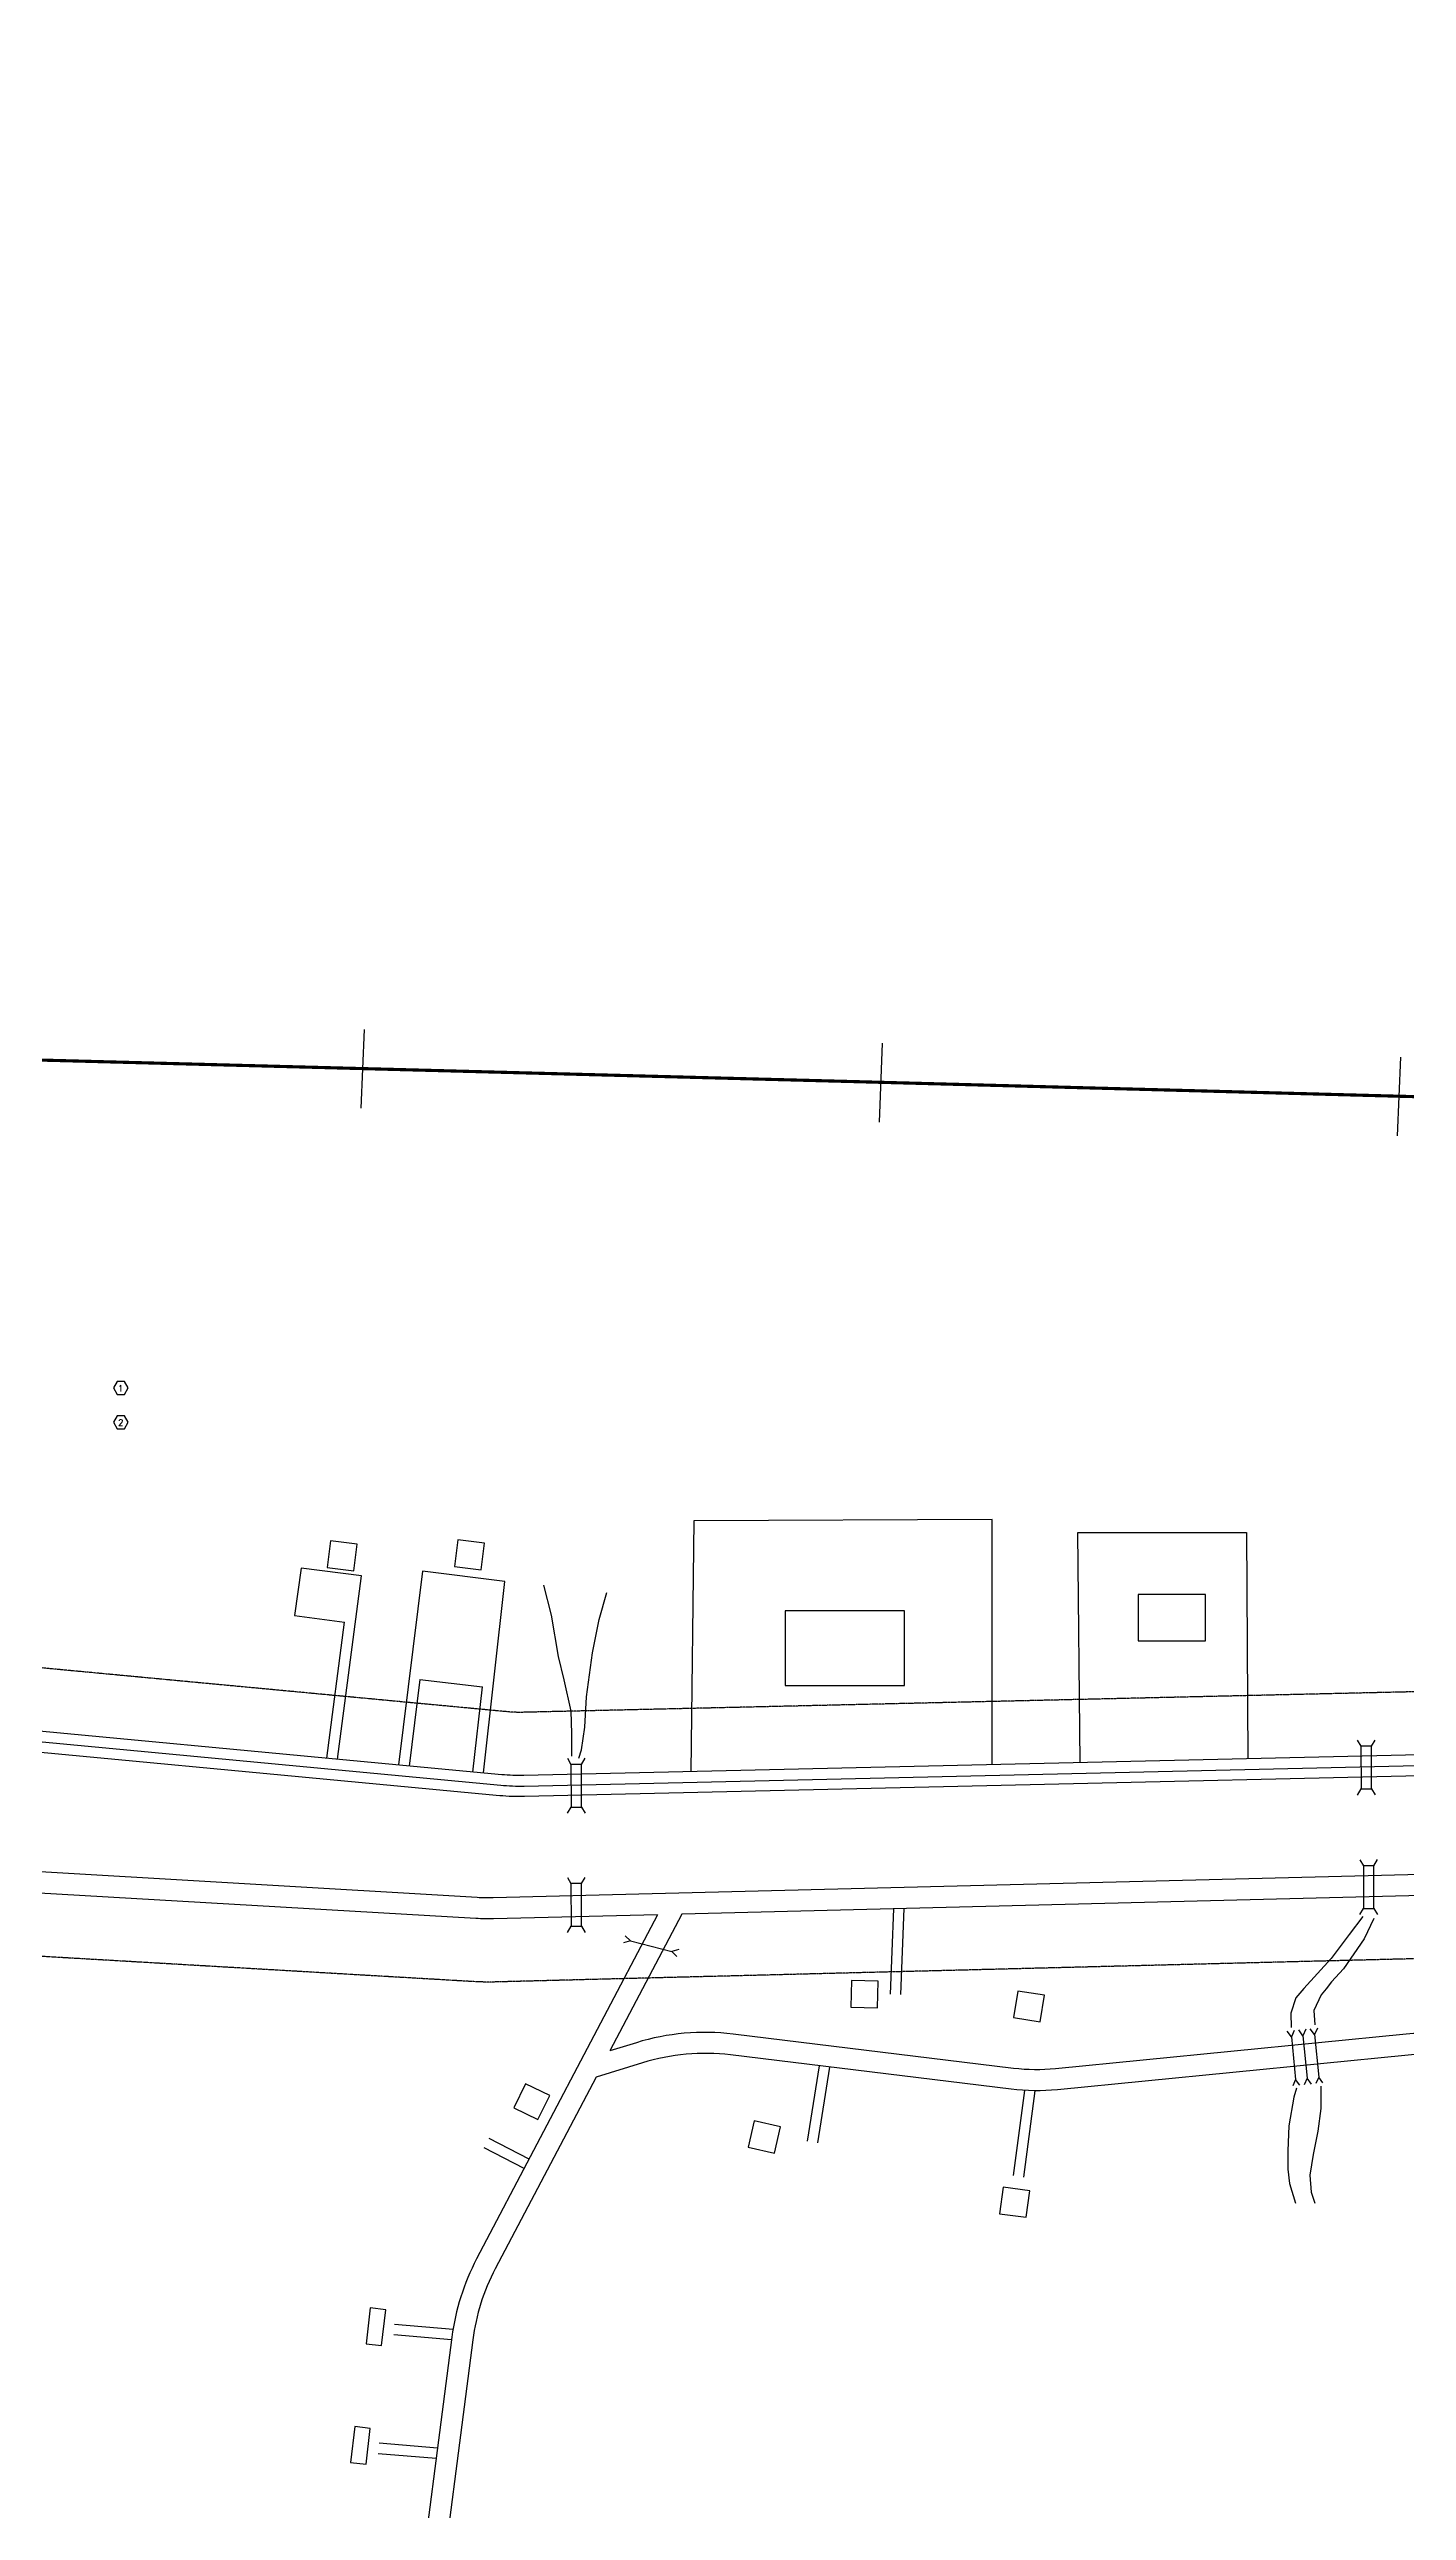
# Model space of a CAD drawing. Header units: inches. Extents: x 2666812 to 2767151, y 580083 to 705712.
# Drawn here: x 2699871 to 2701160, y 620232 to 622571 of the extents above; entities that cross this region are included whole.
import ezdxf
from ezdxf.enums import TextEntityAlignment as Align

# ---------------------------------------------------------------- set-up
doc = ezdxf.new("R2010")
doc.units = ezdxf.units.IN
doc.header["$MEASUREMENT"] = 0
doc.linetypes.add('PHANTOM', pattern=[2.5, 1.25, -0.25, 0.25, -0.25, 0.25, -0.25])
for name, color, linetype in [('BND-MCD', 42, 'Continuous'), ('PLD-LANDBASE', 252, 'Continuous'), ('PLD-PAR', 1, 'Continuous')]:
    doc.layers.add(name, color=color, linetype=linetype)
doc.styles.add('SIMPLEX', font='simplex.shx', dxfattribs={"height": 6})

# ---------------------------------------------------------------- blocks, each defined once
blk = doc.blocks.new('TIC')
blk.add_line((0, -0.5), (0, 0.5))
blk = doc.blocks.new('CULVERT')
for p, q in [((-52.3, 6.8), (-40.5, 0)), ((-40.5, 0), (-52.3, -6.8)), ((-40.5, 0), (40.5, 0)), ((52.3, 6.8), (40.5, 0)), ((40.5, 0), (52.3, -6.8))]:
    blk.add_line(p, q)
blk = doc.blocks.new('DWELLING2')
blk.add_lwpolyline([(28.3, -25.5), (28.3, 25.5), (-22.7, 25.5), (-22.7, -25.5)], close=True)
blk = doc.blocks.new('HOUSETRL')
blk.add_lwpolyline([(-34.3, -14.8), (34.3, -14.8), (34.3, 14.8), (-34.3, 14.8)], close=True)
blk = doc.blocks.new('PLD-MarkDwell')
blk.add_lwpolyline([(-3.5, 6.4), (-7, 0.3), (-3.5, -5.8), (3.5, -5.8), (7, 0.3), (3.5, 6.4)], close=True)
at = {"style": 'SIMPLEX'}
blk.add_attdef('LABEL', text='', height=6, dxfattribs=at).set_placement((0, 0), align=Align.MIDDLE)

msp = doc.modelspace()

# ---------------------------------------------------------------- linework, layer by layer
at = {"layer": 'BND-MCD'}
for points in [[(2706503.4, 622973.9), (2705036, 622617.6, 0.159728), (2704924.8, 622548.7), (2704888.3, 622505.4), (2704914.2, 622060, -0.010508), (2704914.5, 622052), (2704921.5, 621615.8, -0.012051), (2704921.4, 621606.7), (2704903.1, 621035.8), (2703667, 621003.6), (2703666, 621545.8), (2703279.4, 621521.5), (2702954.9, 621528.1), (2702539.6, 621539.2), (2700635, 621589.8), (2699184.8, 621628.5)], [(2699834.3, 620965.5), (2700299.6, 620921.6, 0.029288), (2700321.9, 620920.8), (2701676.5, 620952.1), (2701684.8, 621333), (2702530.3, 621321.2), (2702791, 621317.5, -0.005308), (2702795, 621317.4), (2702925.5, 621312.8), (2702924.5, 620984.2), (2702526.1, 620973.8), (2702521.8, 620870.2), (2702512, 620633.2), (2702500, 620344.4, -0.004635), (2702499.8, 620340.5), (2702409.1, 618831.1)]]:
    msp.add_lwpolyline(points, format="xyb", dxfattribs=at)
at = {"layer": 'PLD-LANDBASE'}
for p, q in [((2701112.9, 620964.5), (2701116.3, 620958.6)), ((2701126.3, 620958.7), (2701129.7, 620964.5)), ((2700362.9, 620947.2), (2700366.3, 620941.3)), ((2700376.3, 620941.3), (2700379.7, 620947.2)), ((2701113, 620912.2), (2701116.4, 620918.1)), ((2701126.4, 620918.1), (2701129.8, 620912.3)), ((2700363, 620894.9), (2700366.4, 620900.8)), ((2700376.4, 620900.8), (2700379.8, 620894.9)), ((2701115.3, 620850.8), (2701118.7, 620845)), ((2701128.7, 620845), (2701132, 620850.9)), ((2700362.9, 620834), (2700366.3, 620828.1)), ((2700376.3, 620828.1), (2700379.7, 620834)), ((2701115.4, 620798.6), (2701118.7, 620804.4)), ((2701128.7, 620804.5), (2701132.2, 620798.6)), ((2700363, 620781.7), (2700366.4, 620787.6)), ((2700376.4, 620787.6), (2700379.8, 620781.7))]:
    msp.add_line(p, q, dxfattribs=at)
at = {"layer": 'PLD-LANDBASE', "linetype": 'PHANTOM', "flags": 128}
for points in [[(2701618, 621020.7), (2700320.2, 620990.8, -0.029288), (2700306.2, 620991.3), (2699702.5, 621048.2, -0.028435), (2699689.1, 621050.3), (2699095.8, 621175.3, -0.025655), (2699083.9, 621178.5), (2698451.7, 621381.2), (2698372.9, 621475.4), (2698290.1, 621538.2), (2698208.5, 621459.2), (2697323.7, 621759.5), (2696032.3, 622188.4, 0.018476), (2696012.5, 622194.2), (2695680.4, 622277.8, 0.022124), (2695656.1, 622282.8), (2694786.4, 622421.6, 0.010459), (2694774.8, 622423.2), (2693302.9, 622595.4, 0.000465), (2693302.3, 622595.5), (2688790.4, 623114.7, 0.000022), (2688790.4, 623114.7), (2687350.8, 623280.2)], [(2700450.2, 620738.6), (2700294.3, 620734.6, -0.020923), (2700272.6, 620735), (2699830.7, 620760.8, -0.020022), (2699810, 620762.9), (2699356, 620826.2, -0.020662), (2699334.8, 620830), (2698813.9, 620947.2, -0.024668), (2698789.2, 620954), (2696715.2, 621640.9, -0.000016), (2696715.2, 621640.9), (2695903.1, 621909.9, 0.022248), (2695891.1, 621913.3), (2695428.1, 622022.2, 0.017188), (2695418.7, 622024.1), (2694893.9, 622109.9, 0.013337), (2694886.5, 622110.9), (2692429.2, 622379.4, -0.002468), (2692426.7, 622379.7), (2688682.5, 622826.2, 0.001118), (2688681.9, 622826.2), (2687895, 622916.5)]]:
    msp.add_lwpolyline(points, format="xyb", dxfattribs=at)
at = {"layer": 'PLD-LANDBASE'}
for points in [[(2700448.6, 620798.5), (2700292.8, 620794.6, -0.020923), (2700276.1, 620794.9), (2699834.2, 620820.7, -0.020022), (2699818.3, 620822.3), (2699364.2, 620885.6, -0.020662), (2699348, 620888.6), (2698827.1, 621005.7, -0.024668), (2698808.1, 621011), (2696734.1, 621697.9, -0.000016), (2696734.1, 621697.9), (2695922, 621966.9, 0.022248), (2695904.8, 621971.7), (2695441.9, 622080.6, 0.017188), (2695428.4, 622083.3), (2694903.6, 622169.1, 0.013337), (2694893, 622170.6), (2692435.7, 622439, -0.002468), (2692433.8, 622439.2), (2688689.6, 622885.7, 0.001118), (2688688.7, 622885.8), (2687924.6, 622973.5)], [(2701666.7, 620961.8), (2700321.6, 620930.8, -0.029288), (2700300.6, 620931.5), (2699696.9, 620988.5, -0.028435), (2699676.7, 620991.6), (2699083.4, 621116.6, -0.025655), (2699065.6, 621121.3), (2698321.2, 621360.1)], [(2701666.3, 620941.8), (2700322.1, 620910.8, -0.029288), (2700298.7, 620911.6), (2699695, 620968.6, -0.028435), (2699672.6, 620972), (2699379.9, 621033.7)], [(2701664.3, 620849.2), (2700292.3, 620814.6, -0.020923), (2700277.3, 620814.8), (2699835.4, 620840.7, -0.020022), (2699821.1, 620842.1), (2699367, 620905.4, -0.020662), (2699352.4, 620908.1), (2699323.2, 620914.7)], [(2700448.6, 620798.5), (2700276.7, 620471.4, 0.089115), (2700253.2, 620397.2), (2700216.2, 620110.8, 0.025398), (2700214.5, 620088.5, 0.025398)], [(2701656.5, 620492, -0.042527), (2701622.6, 620492.2), (2701611.2, 620493.2, -0.260012), (2701571, 620520.7), (2701535.8, 620591.4, 0.069153), (2701504.7, 620636.8), (2701489.1, 620654, 0.203352), (2701435.9, 620678.5), (2701187.4, 620686, 0.032157), (2701159.2, 620685), (2700826.2, 620652.1, -0.055128), (2700786.6, 620652.5), (2700520.2, 620685.1, 0.105905), (2700428.4, 620676.9), (2700403.2, 620669.1)], [(2701656.1, 620471.9, -0.040232), (2701620.7, 620472.3), (2701598.3, 620474.3, -0.260012), (2701558.1, 620501.8), (2701517.9, 620582.5, 0.069153), (2701489.9, 620623.4), (2701472.9, 620642.1, 0.203352), (2701437.4, 620658.4), (2701186.8, 620666, 0.032157), (2701161.2, 620665.1), (2700828.1, 620632.2, -0.055128), (2700784.2, 620632.7), (2700517.8, 620665.3, 0.105905), (2700434.3, 620657.8), (2700390.1, 620644.1)], [(2700390.1, 620644.1), (2700294.4, 620462.1, 0.089115), (2700273.1, 620394.6), (2700236.1, 620108.2, 0.054835), (2700235.3, 620064.5), (2700247.6, 619929.1, 0.035633), (2700252.2, 619901), (2700306.3, 619673.2, -0.058359), (2700311.7, 619627), (2700311.7, 619594.7, -0.041289), (2700310.7, 619583.2, -0.041289)]]:
    msp.add_lwpolyline(points, format="xyb", dxfattribs=at)
at = {"layer": 'PLD-LANDBASE', "const_width": 3}
msp.add_lwpolyline([(2699184.8, 621628.5), (2700634.9, 621590.1), (2702540.7, 621538.9)], dxfattribs=at)
at = {"layer": 'PLD-LANDBASE'}
for points in [[(2700766.3, 620941.1), (2700766.3, 621174.1), (2700483.1, 621172.8), (2700480.2, 620934.5)], [(2700849.9, 620943), (2700847.6, 621161.7), (2701007.7, 621161.6), (2701009.1, 620946.7)], [(2700144.5, 620946.3), (2700167.3, 621120.6), (2700110, 621127.7), (2700103.8, 621082.8), (2700151.4, 621076.4)], [(2700283.1, 620933.2), (2700303.6, 621115.1), (2700225.3, 621125), (2700202.6, 620940.8)], [(2700367, 620949.3), (2700367, 620957.1), (2700367, 620970.8), (2700366.6, 620991.9), (2700359.7, 621021.7), (2700354.6, 621044), (2700347.7, 621083), (2700340.4, 621111.7)], [(2700373.8, 620947.1), (2700376.4, 620955.2), (2700379.4, 620976.6), (2700381.1, 621005.4), (2700386.7, 621047.4), (2700393.1, 621079.1), (2700400.4, 621104.8)], [(2700134.5, 620947.2), (2700151.4, 621076.4)], [(2700222.7, 621021.9), (2700212.6, 620939.8)], [(2700222.7, 621021.9), (2700282.3, 621015)], [(2700273.1, 620934.1), (2700282.3, 621015)], [(2701116.4, 620918.1), (2701126.4, 620918.1), (2701126.3, 620958.7), (2701116.3, 620958.6), (2701116.4, 620918.1)], [(2700366.4, 620900.8), (2700376.4, 620900.8), (2700376.3, 620941.3), (2700366.3, 620941.3), (2700366.4, 620900.8)], [(2701118.7, 620804.4), (2701128.7, 620804.5), (2701128.7, 620845), (2701118.7, 620845), (2701118.7, 620804.4)], [(2700366.4, 620787.6), (2700376.4, 620787.6), (2700376.3, 620828.1), (2700366.3, 620828.1), (2700366.4, 620787.6)], [(2701663.9, 620829.2), (2700471.5, 620799.1)], [(2700471.5, 620799.1), (2700403.2, 620669.1)], [(2700672.4, 620804.2), (2700669.2, 620723.1)], [(2700682.4, 620804.4), (2700679.1, 620722.7)], [(2701118, 620796.8), (2701105.2, 620779.7), (2701088.1, 620756.9), (2701062, 620728.4), (2701054.5, 620719.6), (2701049.8, 620705.1), (2701050, 620691.5)], [(2701128.5, 620795), (2701119.5, 620775.5), (2701099.7, 620747.2), (2701088.4, 620734.6), (2701083.4, 620728.1), (2701078.6, 620722.4), (2701071.6, 620707.6), (2701072.6, 620694)], [(2700602, 620655), (2700590.6, 620583.3)], [(2700611.9, 620653.8), (2700600.5, 620581.7)], [(2700796.8, 620631.5), (2700786.2, 620550.6)], [(2700806.8, 620631.2), (2700796.1, 620549.3)], [(2701055.1, 620633.6), (2701052.7, 620625.2), (2701047.8, 620597.9), (2701047, 620574.2), (2701047, 620556.6), (2701048.6, 620543), (2701054.3, 620524.5)], [(2701078.3, 620635.6), (2701078.3, 620614.3), (2701075.5, 620592.7), (2701071.1, 620570.6), (2701067.9, 620551), (2701069.1, 620534.9), (2701072.7, 620524.5)], [(2700326.5, 620566.2), (2700288.6, 620586)], [(2700321.8, 620557.3), (2700284, 620577.1)], [(2700253, 620394.5), (2700198, 620399.2)], [(2700254.3, 620404.5), (2700198.9, 620409.1)], [(2700238.3, 620281.8), (2700183.3, 620286.4)], [(2700239.6, 620291.7), (2700184.2, 620296.4)]]:
    msp.add_lwpolyline(points, dxfattribs=at)
at = {"layer": 'PLD-LANDBASE', "linetype": 'PHANTOM', "flags": 128}
msp.add_lwpolyline([(2701665.4, 620769.2), (2700450.2, 620738.6)], dxfattribs=at)
at = {"layer": 'PLD-PAR'}
for points in [[(2700904.7, 621102.9), (2700904.7, 621058.8), (2700968.7, 621058.8), (2700968.7, 621102.9), (2700904.7, 621102.9)], [(2700569.8, 621087.4), (2700569.8, 621016.3), (2700683.1, 621016.3), (2700683.1, 621087.4), (2700569.8, 621087.4)]]:
    msp.add_lwpolyline(points, close=True, dxfattribs=at)

# ---------------------------------------------------------------- block references
at = {"layer": 'PLD-LANDBASE'}
for name, p, xscale, yscale, zscale, rotation in [('TIC', (2700168.7, 621602.2), 74.99999999979569, 74.99999999979569, 74.99999999979569, 357.697638355049), ('TIC', (2700660.7, 621589.1), 75.0000000002156, 75.0000000002156, 75.0000000002156, 357.6841008552416), ('TIC', (2701152.7, 621575.9), 75.00000000010941, 75.00000000010941, 75.00000000010941, 357.6840986916006), ('CULVERT', (2700442.4, 620768.7), 0.5, 0.5, 0.5, 345.7240915420978), ('CULVERT', (2701052.3, 620662.2), 0.4999999999999999, 0.4999999999999999, 0.4999999999999999, 275.7243060952862), ('CULVERT', (2701063.3, 620663.3), 0.4999999999999999, 0.4999999999999999, 0.4999999999999999, 275.7243060952862), ('CULVERT', (2701074.2, 620664.4), 0.4999999999999999, 0.4999999999999999, 0.4999999999999999, 275.7243060952862)]:
    msp.add_blockref(name, p, dxfattribs=dict(at, xscale=xscale, yscale=yscale, zscale=zscale, rotation=rotation))
at = {"layer": 'PLD-PAR'}
for p, values in [((2699938.8, 621298.7), {'LABEL': '1'}), ((2699938.8, 621266.1), {'LABEL': '2'})]:
    msp.add_blockref('PLD-MarkDwell', p, dxfattribs=at).add_auto_attribs(values)
for name, p, xscale, yscale, zscale, rotation in [('DWELLING2', (2700147.7, 621139.8), 0.4999999999999999, 0.4999999999999999, 0.4999999999999999, 352.8776787635405), ('DWELLING2', (2700268.5, 621140.7), 0.5, 0.5, 0.5, 352.8222054551073), ('DWELLING2', (2700643.6, 620723.1), 0.5, 0.5, 0.5, 358.725800395361), ('DWELLING2', (2700799.8, 620711.6), 0.5, 0.5, 0.5, 350.9882670163653), ('DWELLING2', (2700327.8, 620621.5), 0.5, 0.5, 0.5, 333.7053648925828), ('DWELLING2', (2700548.5, 620587.6), 0.5, 0.5, 0.5, 347.2527953150151), ('DWELLING2', (2700786.2, 620525.5), 0.4999999999999999, 0.4999999999999999, 0.4999999999999999, 352.5296023660221), ('HOUSETRL', (2700181.1, 620407), 0.4999999999999999, 0.4999999999999999, 0.4999999999999999, 83.39876220721341), ('HOUSETRL', (2700166.4, 620294.2), 0.4999999999999999, 0.4999999999999999, 0.4999999999999999, 83.39876220721341)]:
    msp.add_blockref(name, p, dxfattribs=dict(at, xscale=xscale, yscale=yscale, zscale=zscale, rotation=rotation))

doc.saveas('drawing.dxf')
